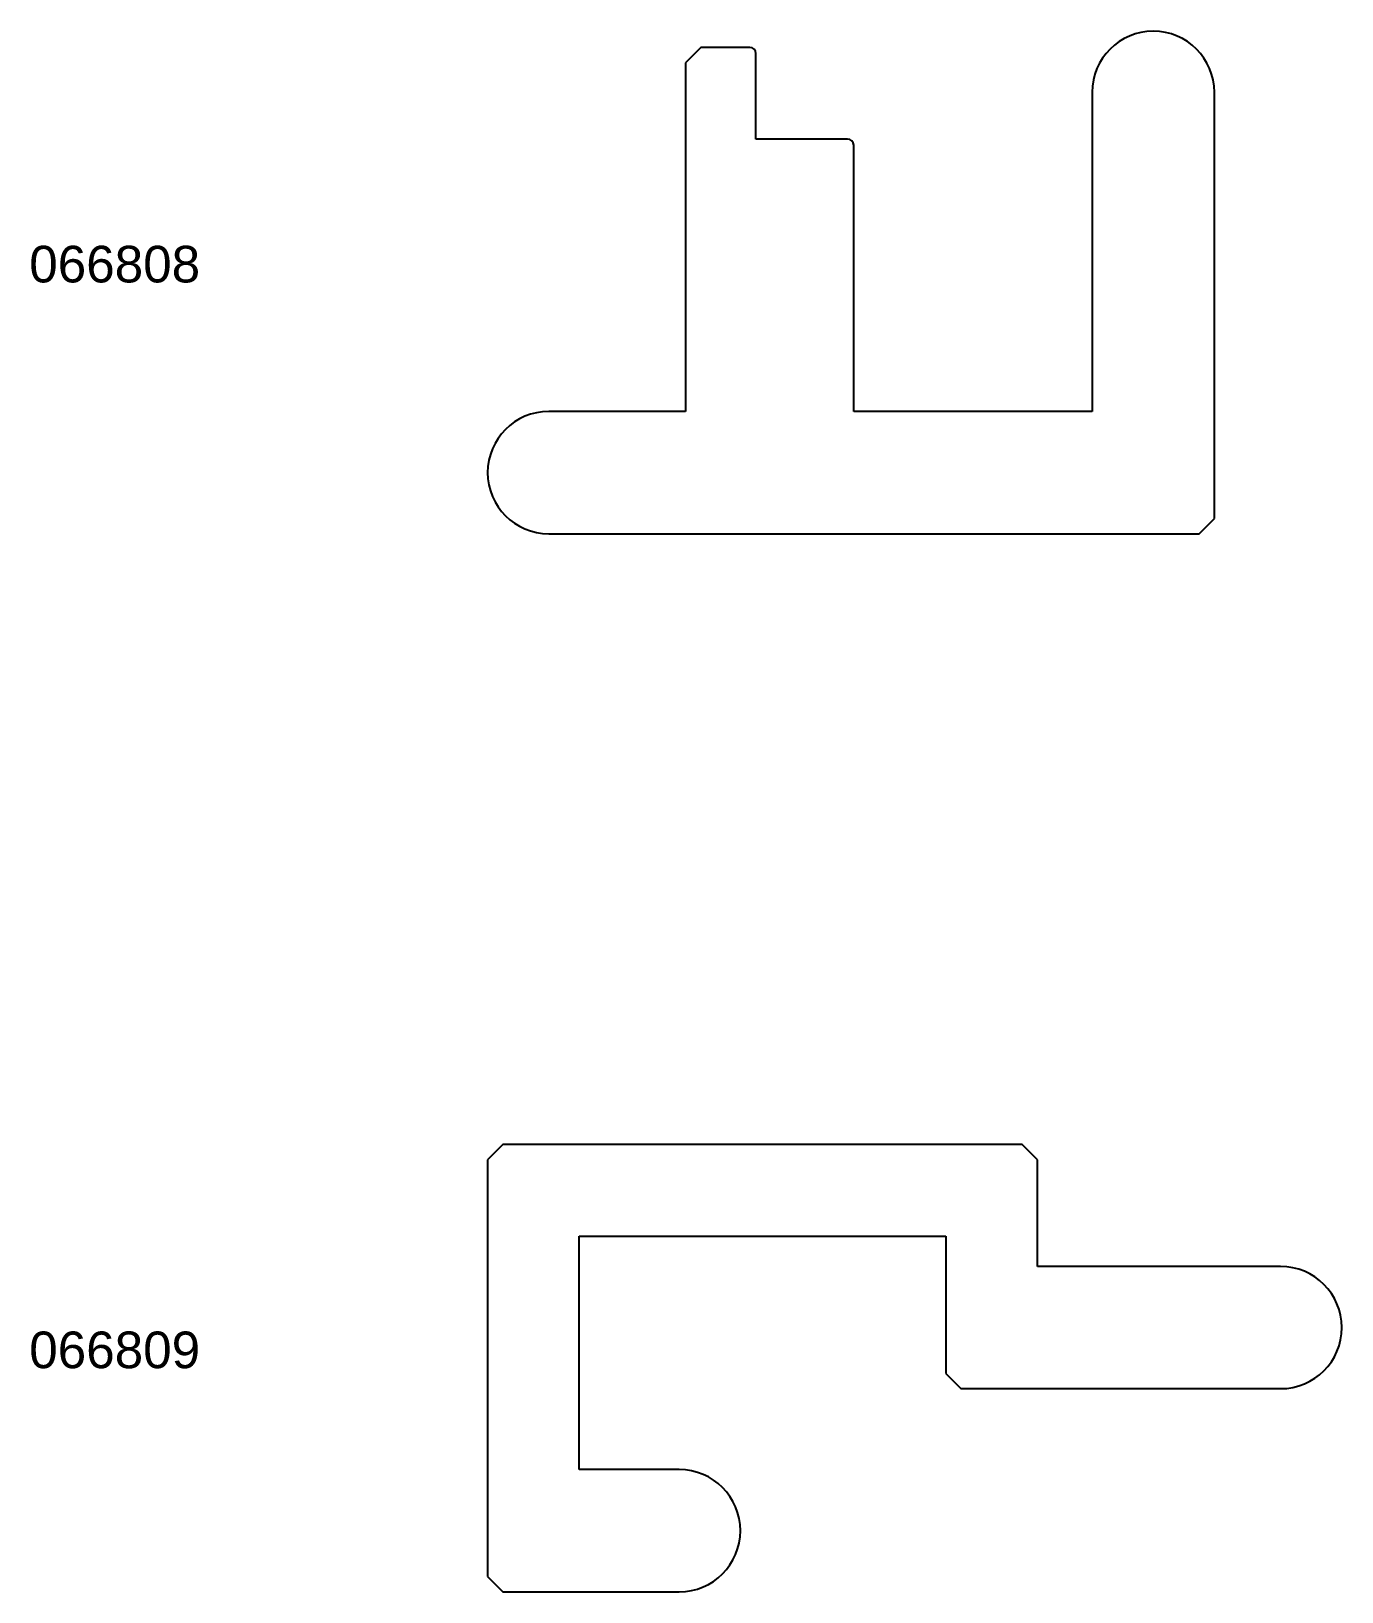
# Model space of a CAD drawing. Extents: x -149 to 280, y 0 to 511.
import ezdxf

# ---------------------------------------------------------------- set-up
doc = ezdxf.new("R2010")
doc.units = 0
doc.header["$MEASUREMENT"] = 0
doc.layers.get('0').update_dxf_attribs({"linetype": 'CONTINUOUS'})
doc.styles.get("Standard").update_dxf_attribs({"font": 'arial.ttf'})

msp = doc.modelspace()

# ---------------------------------------------------------------- linework, layer by layer
for p, q in [((69.8, 505.6), (64.8, 500.6)), ((85.8, 505.6), (69.8, 505.6)), ((87.8, 475.6), (87.8, 503.6)), ((64.8, 500.6), (64.8, 386.4)), ((197.8, 490.9), (197.8, 386.4)), ((237.8, 351.4), (237.8, 490.9)), ((117.8, 475.6), (87.8, 475.6)), ((119.8, 386.4), (119.8, 473.6)), ((64.8, 386.4), (20, 386.4)), ((197.8, 386.4), (119.8, 386.4)), ((232.8, 346.4), (237.8, 351.4)), ((20, 346.4), (232.8, 346.4)), ((5, 146.4), (0, 141.4)), ((174.9, 146.4), (5, 146.4)), ((179.9, 141.4), (174.9, 146.4)), ((0, 141.4), (0, 5)), ((179.9, 106.5), (179.9, 141.4)), ((30, 40), (30, 116.4)), ((30, 116.4), (149.9, 116.4)), ((149.9, 116.4), (149.9, 71.5)), ((259.5, 106.5), (179.9, 106.5)), ((149.9, 71.5), (154.9, 66.5)), ((154.9, 66.5), (259.5, 66.5)), ((62.7, 40), (30, 40)), ((0, 5), (5, 0)), ((5, 0), (62.7, 0))]:
    msp.add_line(p, q)
for centre, radius, start, end in [((217.8, 490.9), 20, 0, 180), ((85.8, 503.6), 2, 0, 90), ((117.8, 473.6), 2, 0, 90), ((20, 366.4), 20, 90, 270), ((259.5, 86.5), 20, 270, 90), ((62.7, 20), 20, 270, 90)]:
    msp.add_arc(centre, radius, start, end)

# ---------------------------------------------------------------- texts
for s, p in [('066808', (-150, 428.65)), ('066809', (-150, 73.2))]:
    msp.add_text(s, height=12).set_placement(p)

doc.saveas('drawing.dxf')
